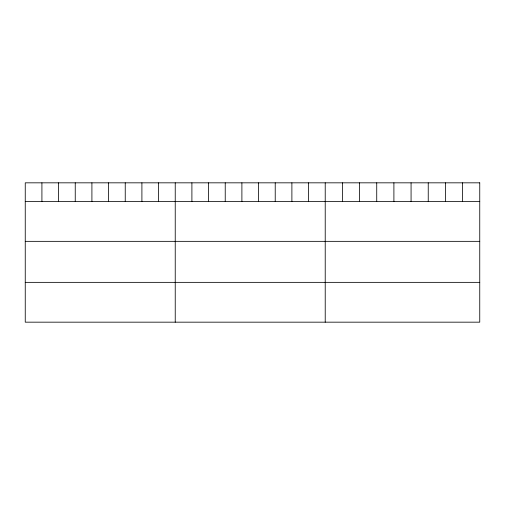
<?xml version="1.0" encoding="UTF-8"?>
<svg xmlns="http://www.w3.org/2000/svg" width="505" height="505" viewBox="0 0 505 505"><rect width="100%" height="100%" fill="white"/><g stroke="black" fill="none" stroke-linecap="round" stroke-linejoin="round"><path stroke-width="0.76" d="M25.25 201.533L479.75 201.533M25.25 241.346L479.75 241.346M25.25 282.358L479.75 282.358M462.58 182.829L462.58 201.533M445.41 182.829L445.41 201.533M428.24 182.829L428.24 201.533M411.07 182.829L411.07 201.533M393.9 182.829L393.9 201.533M376.73 182.829L376.73 201.533M359.56 182.829L359.56 201.533M342.39 182.829L342.39 201.533M325.22 182.829L325.22 322.171M308.555 182.829L308.555 201.533M291.89 182.829L291.89 201.533M275.225 182.829L275.225 201.533M258.56 182.829L258.56 201.533M241.895 182.829L241.895 201.533M225.23 182.829L225.23 201.533M208.565 182.829L208.565 201.533M191.9 182.829L191.9 201.533M175.235 182.829L175.235 322.171M158.57 182.829L158.57 201.533M141.905 182.829L141.905 201.533M125.24 182.829L125.24 201.533M108.575 182.829L108.575 201.533M91.91 182.829L91.91 201.533M75.245 182.829L75.245 201.533M58.58 182.829L58.58 201.533M41.915 182.829L41.915 201.533M479.75 182.829L25.25 182.829L25.25 322.171L479.75 322.171L479.75 182.829"/></g></svg>
